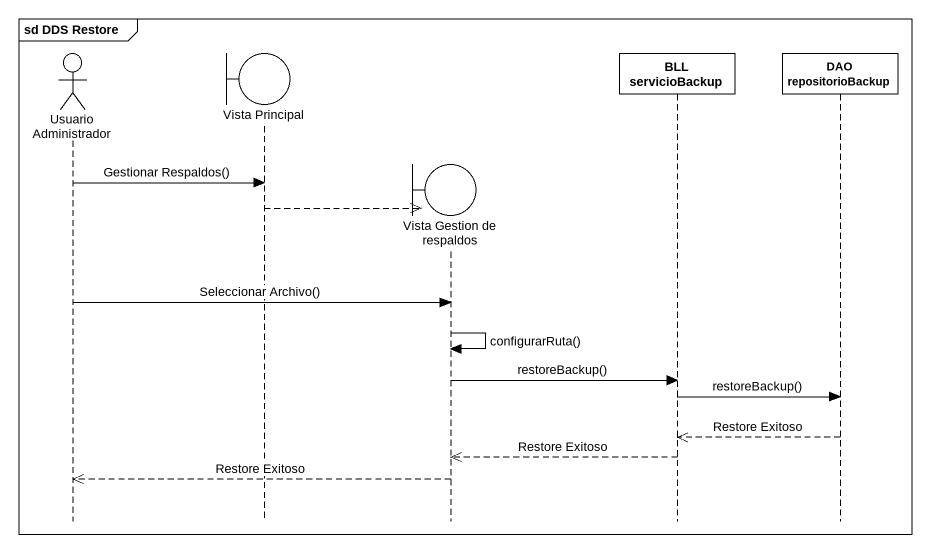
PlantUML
@startuml
mainframe sd DDS Restore
hide footbox
actor "Usuario Administrador" as Usuario_Administrador
boundary "Vista Principal" as Vista_Principal
boundary "Vista Gestion de respaldos" as Vista_Gestion_de_respaldos
participant "BLL servicioBackup" as BLL_servicioBackup
participant "DAO repositorioBackup" as DAO_repositorioBackup

Usuario_Administrador -> Vista_Principal : Gestionar Respaldos()
Vista_Principal -->> Vista_Gestion_de_respaldos **
Usuario_Administrador -> Vista_Gestion_de_respaldos : Seleccionar Archivo()
Vista_Gestion_de_respaldos -> Vista_Gestion_de_respaldos : configurarRuta()
Vista_Gestion_de_respaldos -> BLL_servicioBackup : restoreBackup()
BLL_servicioBackup -> DAO_repositorioBackup : restoreBackup()
DAO_repositorioBackup -->> BLL_servicioBackup : Restore Exitoso
BLL_servicioBackup -->> Vista_Gestion_de_respaldos : Restore Exitoso
Vista_Gestion_de_respaldos -->> Usuario_Administrador : Restore Exitoso
@enduml
